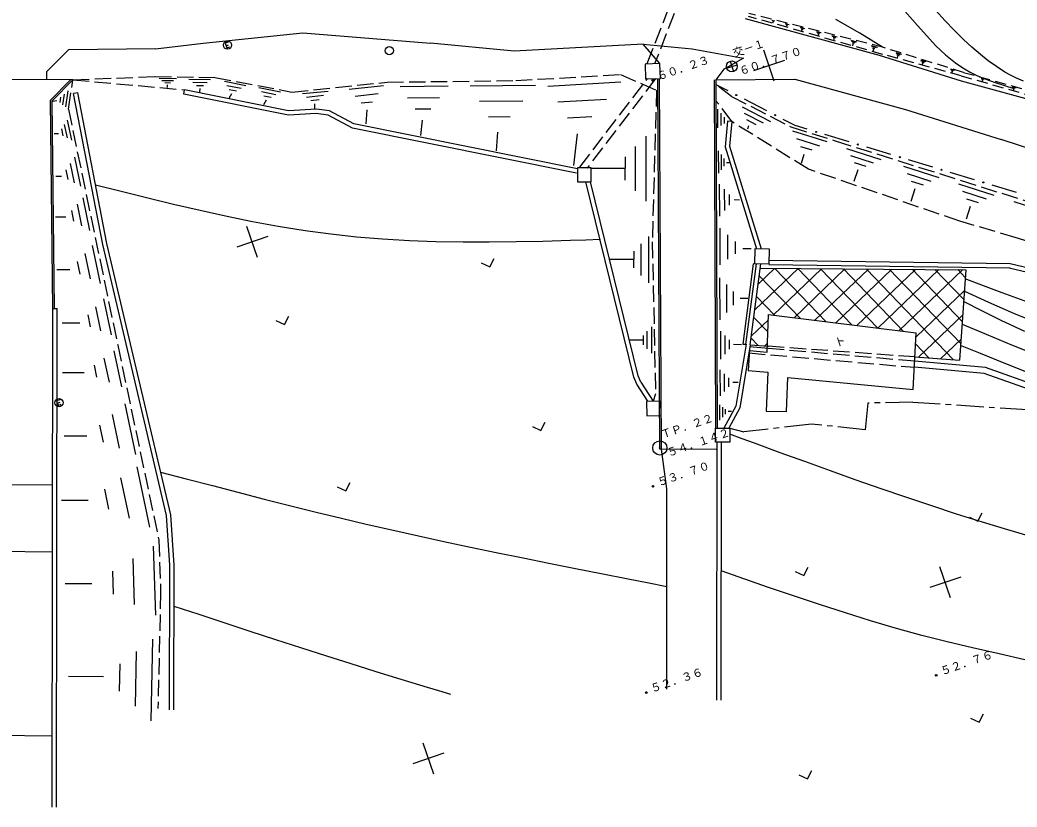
# Model space of a CAD drawing. Units: millimetres, scale not verified. Extents: x -198228 to 179753, y -81805 to 120126.
# Drawn here: x -23188 to 68122, y -56176 to 15924 of the extents above; entities that cross this region are included whole.
import ezdxf
from ezdxf.enums import TextEntityAlignment as Align

# ---------------------------------------------------------------- set-up
doc = ezdxf.new("R2010")
doc.units = ezdxf.units.MM
doc.header["$LTSCALE"] = 500
for name, pattern in [('CHAIN1', [8, 5, -1, 1, -1]), ('DASHED2', [3, 2, -1]), ('DASHED3', [4, 3, -1])]:
    doc.linetypes.add(name, pattern=pattern)
doc.layers.add('3-0', color=4, linetype='Continuous')
doc.layers.add('3-1_構造物', color=6, linetype='Continuous')
doc.styles.add('ＭＳ ゴシック', font='')
doc.styles.get('ＭＳ ゴシック').set_extended_font_data('MS Gothic')

msp = doc.modelspace()

# ---------------------------------------------------------------- linework, layer by layer
at = {"layer": '3-0', "linetype": 'DASHED3'}
for p, q in [((34255.4, 11927.8), (36144.2, 16784.1)), ((36724.1, 16519.5), (34930.5, 11908.2)), ((-18337.8, 10441), (-8114.8, 9526.5)), ((28080.6, 2440.3), (34280.6, 10565.2)), ((35027.3, 10546.5), (28761.3, 2360.1)), ((31795, 10921.5), (35101.4, 9483.5)), ((41957.3, 8921.3), (40579.6, 9992.2)), ((43564.1, -14583.5), (58716.4, -15897.1)), ((58748, -15337.7), (45345.3, -14175.8)), ((58770, -14950.2), (45346.8, -13971.1))]:
    msp.add_line(p, q, dxfattribs=at)
at = {"layer": '3-0', "linetype": 'DASHED2'}
for p, q in [((55808.8, 13418.3), (43568.4, 16502.3)), ((55819.3, 12768.3), (43533.7, 16247.3)), ((63226.8, 11121.1), (55808.8, 13418.3)), ((63001.8, 10816.6), (55819.3, 12768.3))]:
    msp.add_line(p, q, dxfattribs=at)
at = {"layer": '3-0'}
for p, q in [((45651.9, 15916.3), (45942.8, 15843.1)), ((45884.5, 15808.3), (45686.7, 15858.1)), ((45721.5, 15799.8), (45826.3, 15773.5)), ((45773.8, 15786.6), (45735.8, 15635.3)), ((46900.2, 15599.7), (47239.6, 15514.2)), ((47171.6, 15473.5), (46940.8, 15531.7)), ((46981.5, 15463.7), (47103.6, 15432.9)), ((47042.5, 15448.3), (46998.1, 15271.9)), ((48265.5, 15251.6), (48653.4, 15153.9)), ((48575.8, 15107.5), (48312, 15173.9)), ((48358.4, 15096.3), (48498.2, 15061.1)), ((48428.2, 15078.7), (48377.4, 14877)), ((49748.7, 14872.1), (50185.1, 14762.2)), ((50097.6, 14710), (49801, 14784.8)), ((49853.1, 14697.3), (50010.2, 14657.7)), ((49931.7, 14677.5), (49874.6, 14450.6)), ((35420.9, 11921.7), (33893.4, 13708.4)), ((51173, 14508.3), (51657.8, 14386.2)), ((51560.8, 14328.2), (51231.1, 14411.2)), ((51289, 14314.1), (51463.6, 14270.1)), ((51376.3, 14292.1), (51312.8, 14040)), ((52901, 14063.3), (53434.3, 13929)), ((53327.5, 13865.1), (52964.8, 13956.5)), ((53028.6, 13849.6), (53220.6, 13801.2)), ((53124.6, 13825.5), (53054.6, 13548.1)), ((-4320.7, 13563.8), (-4079.4, 13646)), ((54756, 13584.3), (55337.8, 13437.7)), ((55221.3, 13368.1), (54825.8, 13467.8)), ((54895.3, 13351.2), (55104.8, 13298.4)), ((55000, 13324.8), (54923.8, 13022.3)), ((57007.7, 12944.3), (57533.2, 12781.7)), ((57423.1, 12723.6), (57065.7, 12834.2)), ((41841.4, 12137.9), (42164.2, 11191.5)), ((57123.8, 12724.2), (57312.9, 12665.5)), ((57218.4, 12694.8), (57133.8, 12421.6)), ((59295, 12261.5), (59772.6, 12113.6)), ((59672.5, 12060.8), (59347.7, 12161.4)), ((59400.5, 12061.3), (59572.4, 12008.1)), ((59486.4, 12034.7), (59409.5, 11786.3)), ((41529.6, 11503.4), (42476.1, 11826.1)), ((62019.2, 11433.4), (62401.4, 11315.2)), ((62321.3, 11273), (62061.5, 11353.4)), ((62103.7, 11273.3), (62241.3, 11230.8)), ((62172.4, 11252), (62110.9, 11053.4)), ((-18337.8, 10441), (-27231.1, 10484.9)), ((-20407.8, 8552.4), (-18547.3, 10442)), ((-20257.2, 8491.6), (-18337.8, 10441)), ((-10432.9, 10580.9), (-8849.4, 10555.7)), ((-10180.5, 10379.6), (-9124.9, 10362.8)), ((-9928.2, 10178.3), (-9400.3, 10170)), ((-7718.8, 10502.8), (-5750.6, 10471.5)), ((-7370.1, 10216.6), (-6058, 10195.7)), ((-4469.9, 10300.9), (-2496.7, 9928)), ((25156.1, 9866.2), (31851.9, 10249.9)), ((35404, -23408.1), (35224.4, 10555.3)), ((35553.9, -23407.3), (35374.5, 10556.2)), ((40385.2, 10437.5), (40515.4, -21468.4)), ((40535.3, 10438.2), (40665.4, -21467.8)), ((64825.7, 10609.3), (65163, 10515.9)), ((65094, 10476.9), (64864.6, 10540.4)), ((64903.7, 10471.5), (65025.1, 10437.9)), ((64964.4, 10454.7), (64915.8, 10279.3)), ((-19128.8, 9138.3), (-19279.8, 8156.3)), ((-18790.6, 9435.3), (-19017.1, 7962.3)), ((-17900.4, 9248.4), (-18293.1, 9172.2)), ((-15612.1, -4636.5), (-18293.1, 9172.2)), ((-15219.4, -4560.3), (-17900.4, 9248.4)), ((-9680.9, 9728.2), (-9675.8, 9977.1)), ((-8194, 9134.4), (-8114.8, 9526.5)), ((-7021.4, 9930.4), (-6365.3, 9919.9)), ((-6702.3, 9305.2), (-6672.7, 9644.1)), ((-4241.8, 9929.6), (-2926.3, 9681)), ((-4030, 8760), (-3785.7, 9187.1)), ((-4013.7, 9558.4), (-3356, 9434.1)), ((-1300.2, 9725.5), (673.1, 9352.6)), ((-1072, 9354.2), (243.5, 9105.6)), ((2694.9, 9172.5), (5030.3, 9414.2)), ((6945.6, 9596.2), (10109.5, 9923.7)), ((7495.5, 8956.5), (9604.8, 9174.8)), ((11636.3, 9825.2), (16011.9, 9882.1)), ((18047.9, 9884.6), (24021.7, 9962.3)), ((41665, 9429.3), (40579.6, 9992.2)), ((67660.8, 9828.3), (68046.3, 9721.6)), ((67967.5, 9676.9), (67705.4, 9749.5)), ((67750, 9670.9), (67888.8, 9632.3)), ((67819.3, 9651.6), (67763.9, 9451.2)), ((-20407.8, 8552.4), (-20217.1, -10519.9)), ((-20257.2, 8491.6), (-20067.2, -10518.4)), ((-20166.9, 8488.1), (-19805.3, 8544.3)), ((-19467, 8841.3), (-19542.6, 8350.3)), ((-860.3, 8184.6), (-615.9, 8611.7)), ((-844, 8983), (-186.2, 8858.7)), ((3068.3, 8863.7), (4625.3, 9024.8)), ((3441.7, 8555), (4220.2, 8635.5)), ((3805.4, 7775.1), (3815.1, 8246.2)), ((8045.4, 8316.8), (9100.1, 8426)), ((12313.4, 8795.9), (15230.6, 8833.8)), ((18886.5, 8471.1), (22869, 8522.9)), ((26057.2, 8409.1), (30521.1, 8665)), ((45215.7, 7587.6), (43156.3, 8655.8)), ((8530.4, 6421.6), (8595.3, 7677.2)), ((12990.6, 7766.5), (14449.1, 7785.5)), ((40691.4, 7744.6), (40698.4, 6042.2)), ((40998, 7378.2), (41002.6, 6243.3)), ((42945.9, 7949.3), (45532.6, 6625.8)), ((43142.7, 7371.4), (44867.2, 6489)), ((-18860.9, 6758), (-18473.2, 4904)), ((13512.3, 5344), (13667.7, 6737.2)), ((19724.9, 7057.6), (21716.2, 7083.5)), ((26958.3, 6952.1), (29190.2, 7080)), ((41304.6, 7011.8), (41306.9, 6444.4)), ((42009.5, 6608.9), (41611.2, 6645.4)), ((43339.6, 6793.5), (44201.9, 6352.3)), ((-20065, 5524.3), (-19657.8, 5523.7)), ((-19392.2, 5935.1), (-19262.9, 5317.1)), ((-19126.5, 6346.5), (-18868.1, 5110.5)), ((20465, 3932.5), (20563.5, 5644.2)), ((27545.9, 2581.9), (27859.4, 5495)), ((43536.5, 6215.5), (43451.9, 5904.2)), ((47567.2, 5762.3), (50706.9, 4775.6)), ((34134.1, 5274), (34116.3, -676)), ((47925.1, 5054), (50018.2, 4396.3)), ((52742.6, 4754.7), (50521.8, 5426.1)), ((33167.2, 278.8), (33179.2, 4324.8)), ((40763.6, 3948), (40772.1, 1878.5)), ((48283, 4345.8), (49329.5, 4016.9)), ((52496.9, 4149.1), (55647.7, 3155.2)), ((-18587, 2776.3), (-18216.1, 1002.5)), ((-18186.3, 3353.9), (-17630, 693.2)), ((32224.4, 3375.7), (32218, 1233.6)), ((41011.3, 3587.9), (41016.9, 2208.2)), ((41259, 3227.8), (41261.9, 2537.9)), ((41506.8, 2867.7), (41746.4, 2862.8)), ((48383, 2810.4), (48640.9, 3637.5)), ((52858.2, 3509.1), (54958.8, 2846.5)), ((53219.5, 2869.1), (54269.8, 2537.9)), ((60402.5, 2441.1), (58181.5, 3111.6)), ((-18987.7, 2198.7), (-18802.2, 1311.8)), ((32221.3, 2304.6), (29127.2, 2313.9)), ((53210.2, 1152.3), (53580.8, 2229.2)), ((57708.2, 2521), (60947.1, 1499.4)), ((58069.6, 1844.8), (60228.9, 1163.7)), ((64231.8, 1285), (62010.7, 1955.5)), ((-19912, 1621.9), (-19388.4, 1621.1)), ((58431, 1168.5), (59510.7, 828)), ((40850, 895), (40862.1, -2049.2)), ((41308.3, 417.7), (41316.3, -1545.1)), ((58426, -674.8), (58792.4, 492.3)), ((62764.9, 900.5), (66003.8, -121.2)), ((63126.3, 224.2), (65285.5, -456.8)), ((68061, 128.9), (65840.1, 799.4)), ((-17435.8, -382.4), (-16813, -3361)), ((41766.5, -59.7), (41770.5, -1041.1)), ((42224.8, -537), (42704, -546.8)), ((63487.7, -452), (64567.3, -792.5)), ((67821.6, -720), (71060.4, -1741.7)), ((-18477.3, -1530), (-18269.7, -2522.9)), ((-17956.5, -956.2), (-17541.3, -2941.9)), ((63482.6, -2295.3), (63849.1, -1128.2)), ((-19929.9, -2102.4), (-18998, -2103.8)), ((40904.4, -3146.7), (40918.1, -6503.3)), ((34379.1, -3904.8), (34366.4, -8154.8)), ((41610.9, -3766.1), (41620, -6003.8)), ((42317.3, -4385.5), (42321.9, -5504.4)), ((-17250.8, -5464.2), (-16763.8, -7793.3)), ((-16559.9, -4727.7), (-15829.4, -8221.3)), ((33015, -5260.8), (33010.4, -6790.7)), ((33688.4, -7472.8), (33697.1, -4582.8)), ((43023.7, -5004.9), (43776.8, -5020.3)), ((44118.8, -5038.2), (44076.5, -6411)), ((-17941.6, -6200.8), (-17698.1, -7365.3)), ((33012.8, -6025.8), (30802.8, -6019.2)), ((45391.2, -6069), (67481.3, -6380.3)), ((-19795.9, -6935.6), (-18632.4, -6937.3)), ((43298.3, -13799.4), (44253.1, -6416.5)), ((43695, -13850.7), (44654.9, -6428.8)), ((44110, -10641.8), (48063.3, -6846.9)), ((44417, -8267.8), (45912.9, -6831.9)), ((44603.9, -6822.8), (63429.6, -6953.9)), ((45385.5, -6469), (67475.7, -6780.3)), ((45784.6, -11113.6), (50213.8, -6861.8)), ((45949.1, -6832.2), (50640.2, -11719.1)), ((47701.6, -11352.6), (52364.2, -6876.8)), ((48042.3, -6846.7), (53002.2, -12013.6)), ((49618.6, -11591.7), (54514.6, -6891.8)), ((50135.6, -6861.3), (55364.2, -12308.2)), ((51535.6, -11830.7), (56665.1, -6906.8)), ((52228.9, -6875.9), (57726.2, -12602.7)), ((53452.6, -12069.8), (58815.6, -6921.8)), ((54322.1, -6890.5), (62306.6, -15208.2)), ((55369.6, -12308.8), (60965.9, -6936.7)), ((56415.3, -6905), (62962.9, -13725.9)), ((57286.6, -12547.9), (63116.4, -6951.7)), ((58508.5, -6919.6), (63102.2, -11705)), ((60601.8, -6934.2), (63241.5, -9684)), ((62695, -6948.8), (63380.8, -7663.1)), ((63429.6, -6953.9), (62858, -15248.5)), ((40879.8, -7700.5), (40895.5, -11540.2)), ((44515.7, -7505), (48278.2, -11424.5)), ((41506.4, -8318.3), (41516.8, -10878.1)), ((42133, -8936), (42138.2, -10215.9)), ((58874.7, -13102.7), (63298.5, -8856.1)), ((-15530, -9627.3), (-14840.1, -12926.9)), ((42759.5, -9553.8), (43478.3, -9568.5)), ((44268.8, -9413.8), (45916.2, -11130)), ((-20235.2, -56175.2), (-20167.1, -10519.4)), ((-20217.1, -10519.9), (-19767, -10515.4)), ((-19835.2, -56175.8), (-19767, -10515.4)), ((-16256.5, -10357.1), (-15796.5, -12556.8)), ((-19309, -11814.2), (-17709.5, -11816.6)), ((-16983, -11086.8), (-16753, -12186.7)), ((43803, -13015.8), (45348.9, -11531.8)), ((44021.9, -11322.7), (45304.9, -12659.2)), ((45367.3, -11061.5), (58894.8, -12748.4)), ((59091.7, -14973.7), (63145.1, -11082.6)), ((34252.7, -14216), (34257.6, -12584.1)), ((34642.8, -12201.2), (34635.6, -14601.2)), ((40950.9, -12598.6), (40961.4, -15159.6)), ((33871.2, -13398.9), (32623.1, -13395.1)), ((33872.4, -12966.9), (33869.8, -13830.9)), ((41353.7, -12995), (41360.7, -14702.3)), ((41756.5, -13391.3), (41760, -14245)), ((43775.1, -13231.5), (44420.2, -13903.6)), ((45000.1, -13945.9), (45264.6, -13691.9)), ((61104.7, -15120.5), (62991.7, -13309.1)), ((-14579.9, -14387.5), (-13889.6, -17689.1)), ((42159.3, -13787.6), (42878.1, -13802.3)), ((43000.8, -13760.9), (43300.4, -13785.6)), ((43617.5, -14277.2), (43501.6, -16173.9)), ((45345.3, -14175.8), (43612.5, -14025.6)), ((43695, -13850.7), (45346.8, -13971.1)), ((58837.4, -13760.3), (60070.8, -15045.1)), ((-15490.9, -15049), (-15030.6, -17250.1)), ((65237.5, -15900.3), (58748, -15337.7)), ((58770, -14950.2), (62858, -15248.5)), ((-19279, -16368.9), (-17312.8, -16371.9)), ((-16401.8, -15710.5), (-16171.7, -16811)), ((40913.1, -16124.9), (40922.8, -18522.3)), ((65116.6, -16451.9), (58716.4, -15897.1)), ((75668.2, -19654.3), (65237.5, -15900.3)), ((33662.3, -17246.2), (34802.8, -19010.6)), ((41305, -16498.1), (41311.5, -18096.4)), ((41696.8, -16871.4), (41700.1, -17670.5)), ((42088.7, -17244.7), (42567.9, -17254.5)), ((75478.6, -20181.2), (65116.6, -16451.9)), ((-19750.5, -19183.9), (-19509.2, -19101.6)), ((35018.3, -18332.9), (34802.8, -19010.6)), ((-13576.4, -19231.6), (-12601.6, -23893.8)), ((40881.5, -19343.1), (40887.3, -20748)), ((41140.2, -19531), (41144.1, -20467.6)), ((41398.9, -19718.9), (41400.8, -20187.2)), ((41657.6, -19906.8), (41965.7, -19913.1)), ((-14737.5, -20207.6), (-14087.6, -23315.8)), ((-15898.5, -21183.7), (-15573.5, -22737.7)), ((-19151.2, -22156.6), (-17059.5, -22159.7)), ((40619.3, -22755.9), (40604.1, -46370)), ((41019.2, -22756.1), (41004.1, -46370.3)), ((40582.6, -23415.9), (35404, -23408.1)), ((-12481.9, -25014.6), (-11324.7, -30548.9)), ((-13969.9, -26030.8), (-13198.4, -29720.4)), ((-25397.8, -26626.3), (-20191.2, -26665.8)), ((-15457.9, -27047.1), (-15072.1, -28891.9)), ((-19394.9, -28059.7), (-16945.8, -28063.4)), ((-25373.6, -32745.1), (-20200.3, -32782.5)), ((-10981.9, -32274.8), (-10775.1, -38588.3)), ((-12853.1, -33417), (-12715.2, -37626.1)), ((-14724.4, -34559.3), (-14655.4, -36663.9)), ((-19058.7, -35697.9), (-16595.6, -35701.6)), ((-11039, -40785.3), (-11192.4, -48290.4)), ((-12539.7, -41924.2), (-12642, -46927.7)), ((-14040.4, -43063.2), (-14091.5, -45564.9)), ((-18740.1, -44197.4), (-15541.1, -44202.2)), ((-20255.3, -49690.3), (-25437.9, -49623.7))]:
    msp.add_line(p, q, dxfattribs=at)
at = {"layer": '3-0', "linetype": 'CHAIN1'}
for p, q in [((58581.1, -19078.2), (75469.1, -20177.7)), ((41812.4, -21475.7), (43089.1, -21811.9))]:
    msp.add_line(p, q, dxfattribs=at)
at = {"layer": '3-0'}
for points in [[(68724.2, 10318.7), (68077.2, 10592.1), (67535.2, 10859.5), (67004.9, 11154.7), (66231.6, 11643.9), (65484.8, 12181.1), (64764.6, 12757.5), (63995.2, 13433.3), (63206.8, 14140.1), (62348.8, 14977.8), (61524.3, 15845.9), (60657.8, 16811.6), (59091.6, 18629.5), (57436.8, 20513.1), (56744.5, 21258.7), (55898.4, 22146.5), (55022.1, 23006.3), (54040.1, 23903.1), (53104.7, 24696.1), (52142.6, 25452.8), (51155.1, 26170.8), (50058, 26901.5), (49021, 27530)], [(57384.5, 17237.8), (58996.8, 15402.2), (60696.7, 13538.3), (61560.8, 12719.3), (62477.3, 11979.6), (62960.1, 11646.5), (63300.5, 11435.1), (63815.2, 11149.4), (64437.2, 10847.9), (65265.1, 10502), (66117, 10191.9), (66985, 9905.4), (67817.3, 9643.9)], [(43222, 16061.9), (55484.1, 12682.4), (62991.6, 10345.1), (70945.1, 8166.5)], [(55808.8, 13418.3), (53726.1, 14703.4), (51531.7, 15965)], [(-10787.6, 13273.6), (-6421.8, 13781.2), (2726.3, 14747.3), (14415.7, 13798.2)], [(-4114.2, 13887.7), (-4398.2, 13790.9), (-4253, 13365), (-3969.1, 13461.8)], [(33893.4, 13708.4), (22084.5, 13051.7), (14415.7, 13798.2)], [(33893.4, 13708.4), (38380.9, 13285.1), (43075.5, 12421.4), (41941, 11793.3), (41267.1, 11412.4), (40535.3, 10438.2), (47768.6, 10502.7), (57895.4, 7713), (66656.4, 4980.2)], [(-10787.6, 13273.6), (-18736.2, 13178.1), (-20754.7, 11160), (-20770.7, 10457.1)], [(27779.2, 1889.2), (7264.6, 6017.4), (5028, 7208.6), (3946.6, 7356.3), (1389.8, 7201.5), (-8194, 9134.4)], [(27858.1, 2281.3), (7401, 6398), (5152.9, 7595.2), (3961.7, 7757.9), (1417.7, 7603.8), (-8114.8, 9526.5)], [(41611.2, 6645.4), (41396.9, 4307.8), (44271.7, -5042.9)], [(42009.5, 6608.9), (41802.5, 4349.8), (44694.2, -5055.8)], [(48913.7, 5912.2), (47792.5, 6251.2), (46707.1, 6814.2)], [(93379.3, -3531.6), (77396, 1466.2), (66656.4, 4980.2)], [(56573.1, 3597.2), (55472, 3929.6), (54350.7, 4268.6)], [(34323.2, -19005.4), (33307.6, -17434), (33036.6, -16793.6), (28641.9, 1088.1)], [(33662.3, -17246.2), (33417.4, -16667.1), (29054.5, 1085)], [(-9103.9, -47281.6), (-9072.2, -34008.2), (-9381.8, -29401.7), (-15219.4, -4560.3)], [(-9504, -47280.7), (-9472.3, -34021.2), (-9778.7, -29461.2), (-15608.9, -4651.8)], [(45421.3, -6452.3), (45463.4, -5079.4), (44118.8, -5038.2)], [(19051.4, -6337.7), (19836.7, -6703.9), (20234.5, -5934.2)], [(67481.3, -6380.3), (76382.6, -8494.1), (82546.3, -8448.4)], [(45421.3, -6452.3), (43951.8, -6407.2), (43000.8, -13760.9)], [(67388.9, -6769.5), (76337.3, -8894.4), (82549.3, -8848.4)], [(63294.3, -8916.6), (65501.4, -9917.4), (67809.4, -10926.1), (68922.9, -11387.8)], [(68829.7, -12629.2), (66653, -11594.6), (64400.9, -10468), (63771.7, -10148.1), (63228.7, -9871.2)], [(248.3, -11618.7), (1033.6, -11984.9), (1431.5, -11215.3)], [(43610.2, -14352.4), (45232.8, -14507.2), (45367.3, -11061.5)], [(45151, -19900.4), (47013.4, -19951.4), (47135.3, -16826.8), (58601.7, -17920.9), (58894.8, -12748.4)], [(63086.8, -11928.4), (65301.8, -12867.1), (67615, -13826.2), (69847.3, -14711.4)], [(43300.4, -13785.6), (42363.8, -19465.2), (41262.9, -21472.6)], [(43695, -13850.7), (42747.3, -19597.7), (41725.3, -21461.4)], [(69335.1, -16458.5), (67101.3, -15576.5), (64781.6, -14635.5), (63854.9, -14255.7), (62952, -13884.6)], [(43501.6, -16173.9), (45289.6, -16344.5), (45151, -19900.4)], [(-19544.2, -18859.9), (-19828, -18956.7), (-19682.8, -19382.7), (-19398.9, -19285.9)], [(23740.5, -21321.9), (24525.7, -21688.1), (24923.5, -20918.4)], [(78990.2, -33942.4), (76560.8, -33342.3), (74387.1, -32791), (71971.3, -32145.1), (69661.2, -31495.6), (67263.4, -30790.5), (64969.1, -30088.5), (62586.4, -29333.7), (60305, -28588.6), (57934.3, -27793.5), (55663.5, -27014.2), (53302.1, -26188.3), (51038.6, -25384), (48683.7, -24536.9), (46425.1, -23716.7), (44073.8, -22857.7), (42945.5, -22444.3), (41809.2, -22027.9)], [(36059.4, -45388.9), (36048.1, -27020.9), (35553.9, -23407.3)], [(-10301.3, -25488.7), (-7980, -26099.8), (-5561.4, -26734.1), (-3238.4, -27338.5), (-817.1, -27961.4), (1509.3, -28550.5), (3935.4, -29152.7), (6267.5, -29717.7), (8516.5, -30247.8), (10855.2, -30784.5), (13294.5, -31329.7), (15639.2, -31841.1), (18083.8, -32362.7), (20433.1, -32854.1), (22882.1, -33357.3), (25234.9, -33833.4), (27687, -34323.5), (30042, -34789.7), (32496, -35271.9), (34263.1, -35617.8), (36053.5, -35967.8)], [(5863.5, -26852.5), (6648.7, -27218.7), (7046.6, -26449.1)], [(63756.1, -29630.7), (64541.3, -29996.8), (64939.2, -29227.2)], [(61714.9, -41042.6), (59397.9, -40449.2), (57085.9, -39810.2), (54689, -39103.9), (52397.3, -38392.3), (50018.2, -37622), (47740.5, -36860.5), (45372.7, -36050.1), (43197.1, -35294.5), (41011.7, -34529.9)], [(47800.6, -34610.5), (48585.8, -34976.7), (48983.7, -34207.1)], [(-9081.2, -37760.4), (-6803.1, -38515.9), (-4429.4, -39301.1), (-2149.8, -40051.9), (226.3, -40829.1), (2509.4, -41568.9), (4890.1, -42331.5), (7024.7, -43006), (9411.6, -43749.5), (11705.3, -44455.7), (14096.3, -45186.2), (15148.6, -45506.7), (16235.3, -45837.4)], [(68830.7, -42690.4), (66490, -42152.9), (64050.8, -41596.7), (61714.9, -41042.6)], [(63860, -48030.1), (64645.2, -48396.2), (65043.1, -47626.6)], [(48151.8, -53232.8), (48937.1, -53599), (49334.9, -52829.4)]]:
    msp.add_lwpolyline(points, dxfattribs=at)
for points in [[(35458.5, 10562.7), (35420.9, 11921.7), (34057, 11884), (34094.5, 10525)], [(27877, 2386.8), (27867, 1094.1), (29118.1, 1084.6), (29128, 2377.2)], [(35524.9, -20308.3), (35504.7, -18999.7), (34195.7, -19020.1), (34216, -20328.6)], [(40508.2, -22753.1), (40515.4, -21468.4), (41812.4, -21475.7), (41805.2, -22760.4)]]:
    msp.add_lwpolyline(points, close=True, dxfattribs=at)
at = {"layer": '3-0', "linetype": 'DASHED2'}
for points in [[(63226.8, 11121.1), (71334.3, 8875.7), (74526.6, 7784.1), (84444.9, 4407.8), (89976.9, 3079), (102539.8, -376.6)], [(63001.8, 10816.6), (71195.1, 8470.1), (74451.9, 7489.3), (84444.9, 4407.8)]]:
    msp.add_lwpolyline(points, dxfattribs=at)
at = {"layer": '3-0', "linetype": 'DASHED3'}
for points in [[(-18751.3, 7751.8), (-18337.8, 10441), (-10805, 10739.3)], [(-10805, 10739.3), (-5347.2, 10652.5), (1718.9, 9317), (10440.3, 10219.6), (22221.4, 10372.9), (31795, 10921.5)], [(35101.4, 9483.5), (34715.6, -4404.1), (35018.3, -18332.9)], [(83602, -8566.5), (82546.3, -8448.4), (68044.7, -4029.9), (62887.6, -2509.3), (49024.1, 2247), (42009.5, 6608.9), (40577.4, 8497.2)], [(41957.3, 8921.3), (47408.1, 6132.2), (51469.5, 4856), (69372.2, -791.2)], [(-18751.3, 7751.8), (-14234.1, -13851.9), (-10462.2, -31734.8), (-10305.2, -36528), (-10552.3, -47146)]]:
    msp.add_lwpolyline(points, dxfattribs=at)
at = {"layer": '3-0', "color": 7}
for points in [[(-16262.7, 813.2), (-13922.4, 225.6), (-11483.8, -378.9), (-9141.3, -944.7), (-6698.6, -1511.2), (-4350.6, -2026.1), (-1900.7, -2524.4), (456, -2959.1), (2916.6, -3358.6), (5284.9, -3683.9), (7623.2, -3941.5), (10005.4, -4138.5), (12493.5, -4281.2), (14887.8, -4365.8), (17386.8, -4406.8), (19790, -4408.4), (22296.7, -4378.5), (24705.6, -4326.7), (27216.5, -4256.6), (28623.2, -4213), (29934.4, -4171.2)], [(78410.3, -12385.6), (77233.2, -12176.1), (76112.7, -11946.4), (74948.9, -11675.8), (73791.5, -11376.6), (72639.9, -11051.4), (71398.1, -10673.2), (69118.4, -9916.1), (66757.2, -9066.8), (65062.4, -8431.1), (63372.2, -7786.7)]]:
    msp.add_lwpolyline(points, dxfattribs=at)
at = {"layer": '3-0', "linetype": 'CHAIN1'}
msp.add_lwpolyline([(58581.1, -19078.2), (54465.1, -19170.3), (54209.1, -21622.8), (49308.5, -21092.4), (43089.1, -21811.9)], dxfattribs=at)
at = {"layer": '3-0'}
for centre, radius in [((-4178.8, 13612.1), 375), ((10634.3, 13111), 375), ((42002.8, 11664.7), 500), ((34759.9, 10378.5), 75), ((34759.9, 10378.5), 45), ((34759.9, 10378.5), 15), ((42410.6, 9042.6), 50), ((45961.4, 7200.9), 50), ((49717.9, 5669.2), 50), ((53546.6, 4511.7), 50), ((57377.3, 3354.4), 50), ((61206.6, 2198.3), 50), ((65035.9, 1042.2), 50), ((-19608.7, -19135.5), 375), ((35411.8, -23283), 650), ((35411.8, -23283), 26), ((34790.2, -26797.6), 75), ((34790.2, -26797.6), 45), ((34790.2, -26797.6), 15), ((60720.6, -44102.7), 75), ((60720.6, -44102.7), 45), ((60720.6, -44102.7), 15), ((34171.2, -45688.7), 75), ((34171.2, -45688.7), 45), ((34171.2, -45688.7), 15)]:
    msp.add_circle(centre, radius, dxfattribs=at)
at = {"layer": '3-1_構造物'}
for p, q in [((45887.3, 10311.8), (44919.1, 13151.3)), ((46822.9, 12215.7), (43983.4, 11247.5)), ((-1437, -5825.3), (-2405.3, -2985.8)), ((-501.4, -3921.4), (-3340.9, -4889.6)), ((62024.4, -37012.5), (61056.2, -34173)), ((62959.9, -35108.6), (60120.6, -36076.9)), ((14700.1, -53149.6), (13731.8, -50310.1)), ((15635.7, -51245.7), (12796.2, -52213.9))]:
    msp.add_line(p, q, dxfattribs=at)

# ---------------------------------------------------------------- texts
at = {"layer": '3-0', "style": 'ＭＳ ゴシック'}
for s, p in [('交－１', (42314.7, 12299.3)), ('６０．７７０', (42879.5, 10643)), ('６０．２３', (35362.4, 10161.3)), ('ト', (51639.1, -14256.6)), ('ＴＰ．２２\u3000', (35723.7, -22648.4)), ('５４．１４２', (36288.4, -24304.8)), ('５３．７０', (35392.5, -27014.8)), ('５２．７６', (61323, -44319.9)), ('５２．３６', (34773.5, -45906))]:
    msp.add_text(s, height=733.1, rotation=18.829, dxfattribs=at).set_placement(p, align=Align.BOTTOM_LEFT)

doc.saveas('drawing.dxf')
